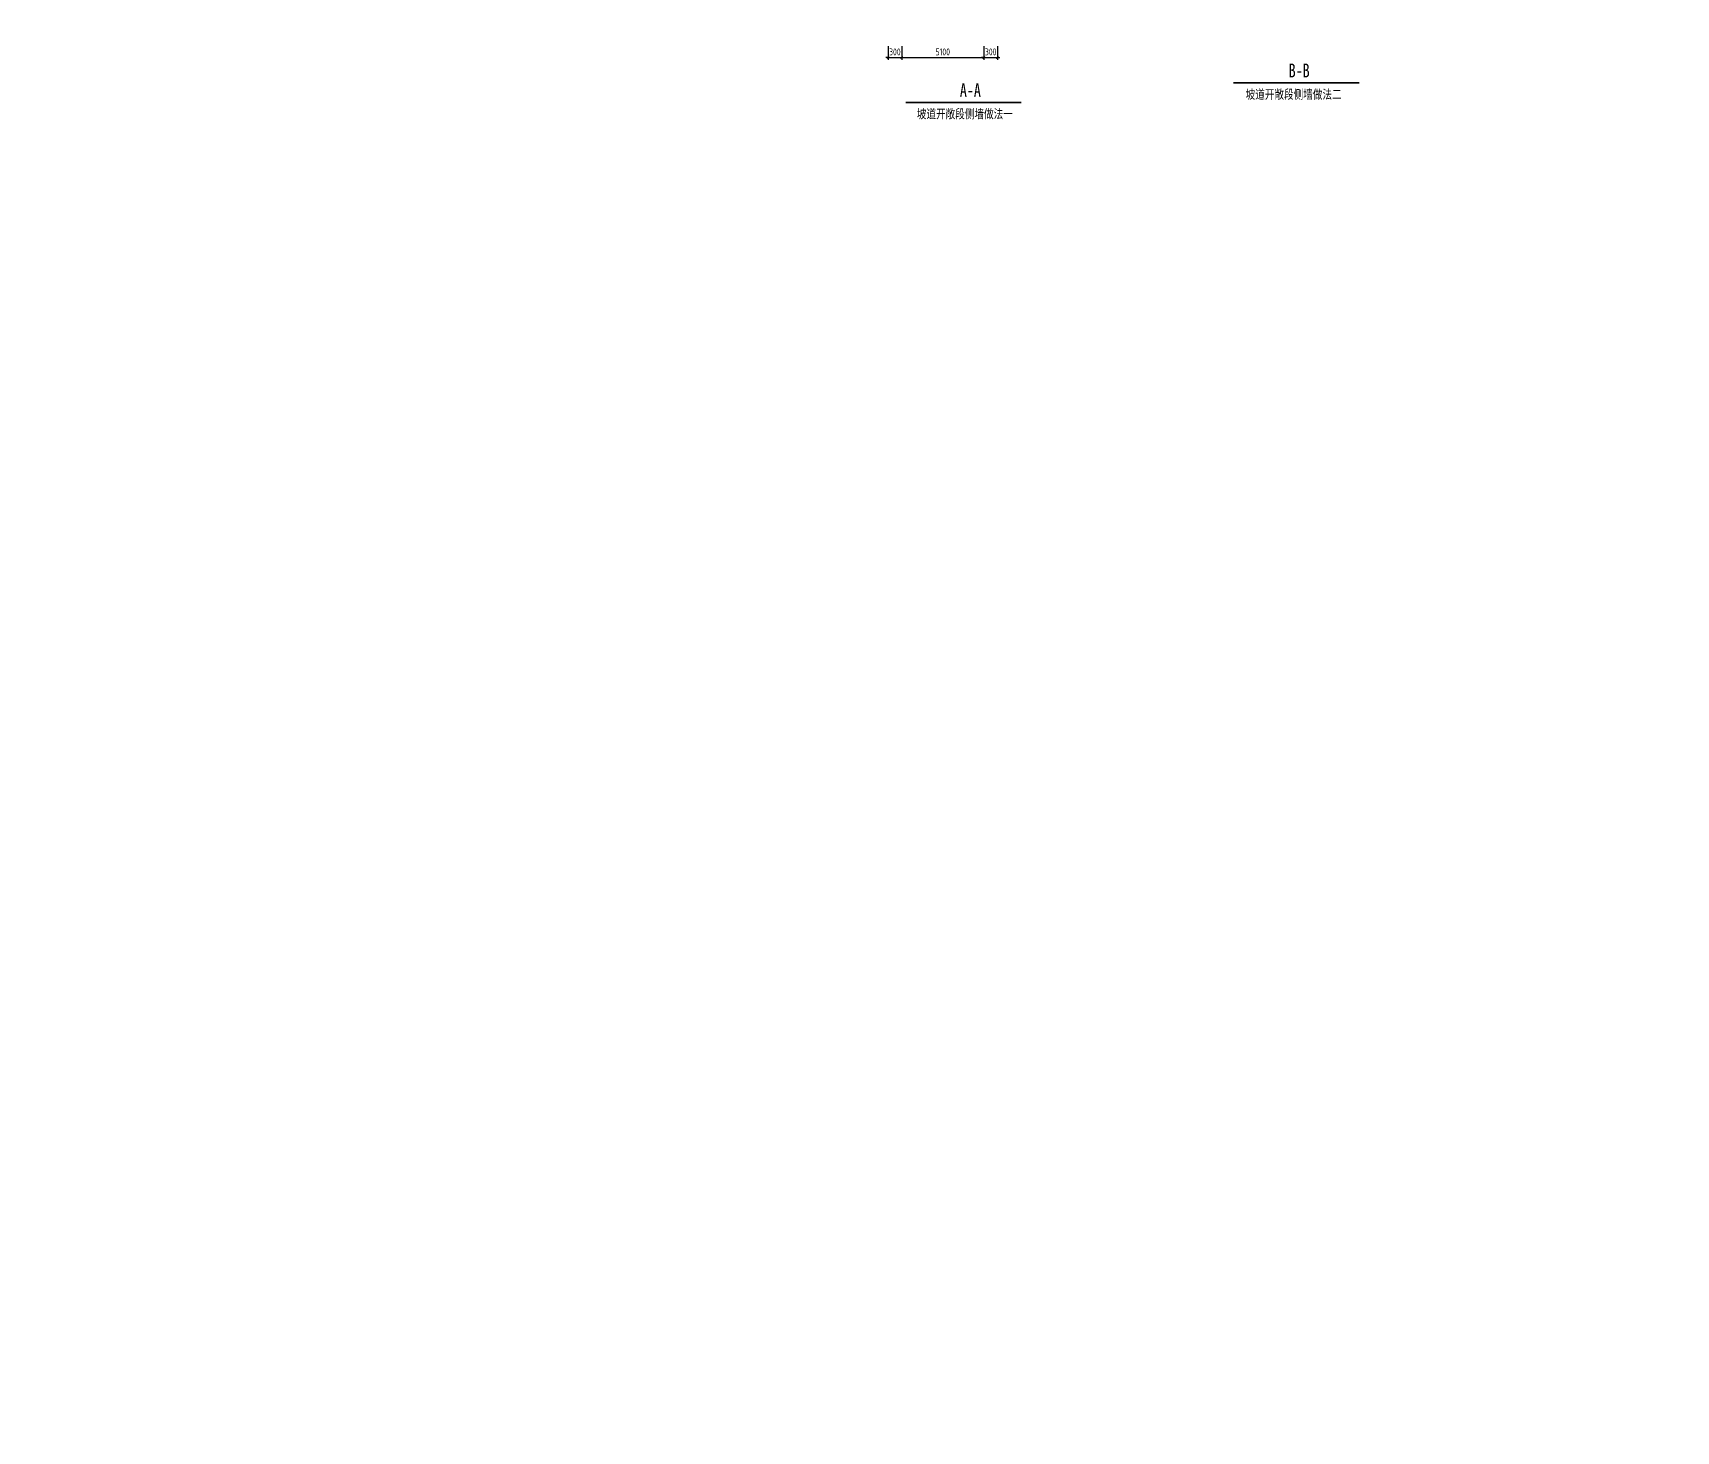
# Model space of a CAD drawing. Extents: x -351812 to 1760238, y -3195696 to 63241.
# Drawn here: x 312764 to 384655, y -1742612 to -1681449 of the extents above; entities that cross this region are included whole.
import ezdxf

# ---------------------------------------------------------------- set-up
doc = ezdxf.new("R2010")
doc.units = 0
doc.header["$LTSCALE"] = 1000
doc.header["$MEASUREMENT"] = 0
for name, color, linetype in [('DIM', 3, 'Continuous'), ('DIM_SYMB', 3, 'Continuous'), ('PUB_TEXT', 7, 'Continuous')]:
    doc.layers.add(name, color=color, linetype=linetype)
doc.styles.add('-宋体', font='', dxfattribs={"width": 0.75})
doc.styles.add('TSSD_Dimension', font='tssdeng.shx', dxfattribs={"width": 0.7, "bigfont": 'hztxt.shx'})
doc.styles.get('-宋体').set_extended_font_data('NSimSun')
doc.dimstyles.new('TSAN_50_100', dxfattribs={"dimtxt": 350, "dimasz": 100, "dimexe": 100, "dimexo": 250, "dimgap": 100, "dimtad": 2, "dimlfac": 0.5, "dimzin": 0, "dimdsep": 46, "dimtxsty": 'TSSD_Dimension', "dimblk": 'CLOSEDBLANK', "dimblk1": 'CLOSEDBLANK', "dimblk2": 'CLOSEDBLANK', "dimcen": 0, "dimdle": 100, "dimclrt": 7, "dimadec": 0, "dimazin": 0, "dimtfac": 1, "dimtdec": 0, "dimtix": 1, "dimtmove": 2, "dimatfit": 3, "dimldrblk": 'CLOSEDBLANK', "dimfxl": 1, "dimtolj": 1, "dimtzin": 0, "dimarcsym": 0})
doc.dimstyles.new('TSSD_100_100', dxfattribs={"dimtxt": 300, "dimasz": 100, "dimexe": 100, "dimexo": 250, "dimgap": 100, "dimtad": 1, "dimdec": 0, "dimzin": 0, "dimdsep": 46, "dimtxsty": 'TSSD_Dimension', "dimblk": 'ARCHTICK', "dimblk1": 'ARCHTICK', "dimblk2": 'ARCHTICK', "dimcen": 0, "dimdle": 100, "dimclrt": 7, "dimadec": 0, "dimazin": 0, "dimtfac": 1, "dimtdec": 0, "dimtix": 1, "dimtmove": 2, "dimatfit": 3, "dimfxl": 1, "dimtolj": 1, "dimtzin": 0, "dimarcsym": 0})

# ---------------------------------------------------------------- blocks, each defined once
blk = doc.blocks.new('_ClosedBlank')
at = {"color": 0}
blk.add_lwpolyline([(0, 0, 0, 0.658, 0), (-2.5, 0, 0.658, 0.658, 0)], format="xyseb", dxfattribs=at)
blk = doc.blocks.new('*D231')
at = {"layer": 'Defpoints', "color": 0, "transparency": 16777216}
for p in [(659355, -1615724), (662275, -1615484), (663898, -1616441), (660231, -1617603), (666712, -1629133)]:
    blk.add_point(p, dxfattribs=at)
at = {"layer": 'DIM', "color": 0, "lineweight": -2, "transparency": 16777216}
blk.add_line((663844, -1616197), (663588, -1615040), dxfattribs=at)
blk.add_arc((667720, -1633681), 18994, 102.80166, 114.67694, dxfattribs=at)
at = {"layer": 'DIM', "color": 0, "lineweight": -2, "transparency": 16777216, "xscale": 100, "yscale": 100, "zscale": 100}
for p, rotation in [((663609, -1615137), 12.65083856038413), ((659700, -1616464), 204.8277665480885)]:
    blk.add_blockref('_ClosedBlank', p, dxfattribs=dict(at, rotation=rotation))
blk = doc.blocks.new('*D232')
at = {"layer": 'Defpoints', "color": 0, "transparency": 16777216}
for p in [(659355, -1615724), (657265, -1617487), (660231, -1617603), (653938, -1621626), (662721, -1631210)]:
    blk.add_point(p, dxfattribs=at)
at = {"layer": 'DIM', "color": 0, "lineweight": -2, "transparency": 16777216}
blk.add_line((653769, -1621442), (652965, -1620564), dxfattribs=at)
blk.add_arc((670550, -1639755), 25929, 115.19956, 132.27905, dxfattribs=at)
at = {"layer": 'DIM', "color": 0, "lineweight": -2, "transparency": 16777216, "xscale": 100, "yscale": 100, "zscale": 100}
for p, rotation in [((659600, -1616250), 25.08907469892054), ((653032, -1620637), 222.3895292375906)]:
    blk.add_blockref('_ClosedBlank', p, dxfattribs=dict(at, rotation=rotation))
blk = doc.blocks.new('_ArchTick')
at = {"color": 0, "linetype": 'ByBlock', "const_width": 0.4}
blk.add_lwpolyline([(-0.5, -0.5), (0.5, 0.5)], dxfattribs=at)
blk = doc.blocks.new('*D305')
at = {"layer": 'Defpoints', "color": 0, "transparency": 16777216}
for p in [(350176, -1681780), (350776, -1681780), (350776, -1682531)]:
    blk.add_point(p, dxfattribs=at)
at = {"layer": 'DIM', "color": 0, "lineweight": -2, "transparency": 16777216}
for p, q in [((350176, -1682030), (350176, -1682631)), ((350776, -1682030), (350776, -1682631)), ((350176, -1682531), (350076, -1682531)), ((350176, -1682531), (350776, -1682531)), ((350776, -1682531), (350876, -1682531))]:
    blk.add_line(p, q, dxfattribs=at)
at = {"layer": 'DIM', "color": 0, "lineweight": -2, "transparency": 16777216, "xscale": 100, "yscale": 100, "zscale": 100}
blk.add_blockref('_ArchTick', (350176, -1682531), dxfattribs=at)
at = {"layer": 'DIM', "color": 0, "lineweight": -2, "transparency": 16777216, "xscale": 100, "yscale": 100, "zscale": 100, "rotation": 180}
blk.add_blockref('_ArchTick', (350776, -1682531), dxfattribs=at)
at = {"layer": 'DIM', "color": 7, "transparency": 16777216, "insert": (350476, -1682281), "char_height": 300, "attachment_point": 5, "style": 'TSSD_Dimension'}
blk.add_mtext('\\A1;300', dxfattribs=at)
blk = doc.blocks.new('*D306')
at = {"layer": 'Defpoints', "color": 0, "transparency": 16777216}
for p in [(350776, -1681780), (354367, -1681780), (354367, -1682531)]:
    blk.add_point(p, dxfattribs=at)
at = {"layer": 'DIM', "color": 0, "lineweight": -2, "transparency": 16777216}
for p, q in [((350776, -1682030), (350776, -1682631)), ((354367, -1682030), (354367, -1682631)), ((350676, -1682531), (354467, -1682531))]:
    blk.add_line(p, q, dxfattribs=at)
at = {"layer": 'DIM', "color": 0, "lineweight": -2, "transparency": 16777216, "xscale": 100, "yscale": 100, "zscale": 100, "rotation": 180}
blk.add_blockref('_ArchTick', (350776, -1682531), dxfattribs=at)
at = {"layer": 'DIM', "color": 0, "lineweight": -2, "transparency": 16777216, "xscale": 100, "yscale": 100, "zscale": 100}
blk.add_blockref('_ArchTick', (354367, -1682531), dxfattribs=at)
at = {"layer": 'DIM', "color": 7, "transparency": 16777216, "insert": (352572, -1682281), "char_height": 300, "attachment_point": 5, "style": 'TSSD_Dimension'}
blk.add_mtext('\\A1;5100', dxfattribs=at)
blk = doc.blocks.new('*D307')
at = {"layer": 'Defpoints', "color": 0, "transparency": 16777216}
for p in [(354367, -1681780), (354967, -1681780), (354967, -1682531)]:
    blk.add_point(p, dxfattribs=at)
at = {"layer": 'DIM', "color": 0, "lineweight": -2, "transparency": 16777216}
for p, q in [((354367, -1682030), (354367, -1682631)), ((354967, -1682030), (354967, -1682631)), ((354367, -1682531), (354267, -1682531)), ((354367, -1682531), (354967, -1682531)), ((354967, -1682531), (355067, -1682531))]:
    blk.add_line(p, q, dxfattribs=at)
at = {"layer": 'DIM', "color": 0, "lineweight": -2, "transparency": 16777216, "xscale": 100, "yscale": 100, "zscale": 100}
blk.add_blockref('_ArchTick', (354367, -1682531), dxfattribs=at)
at = {"layer": 'DIM', "color": 0, "lineweight": -2, "transparency": 16777216, "xscale": 100, "yscale": 100, "zscale": 100, "rotation": 180}
blk.add_blockref('_ArchTick', (354967, -1682531), dxfattribs=at)
at = {"layer": 'DIM', "color": 7, "transparency": 16777216, "insert": (354667, -1682281), "char_height": 300, "attachment_point": 5, "style": 'TSSD_Dimension'}
blk.add_mtext('\\A1;300', dxfattribs=at)

msp = doc.modelspace()

# ---------------------------------------------------------------- linework, layer by layer
at = {"layer": 'DIM_SYMB', "const_width": 70}
for points in [[(365284.428, -1683635.525), (370795.705, -1683635.525)], [(350942.705, -1684489.848), (356006.019, -1684489.848)]]:
    msp.add_lwpolyline(points, dxfattribs=at)

# ---------------------------------------------------------------- texts
at = {"layer": 'PUB_TEXT', "style": '-宋体', "width": 0.75}
for s, height, p in [('B-B', 600, (367704.793, -1683396.355)), ('A-A', 600, (353319.558, -1684250.678)), ('坡道开敞段侧墙做法二', 400, (365821.325, -1684335.099)), ('坡道开敞段侧墙做法一', 400, (351436.09, -1685189.422))]:
    msp.add_text(s, height=height, dxfattribs=at).set_placement(p)

# ---------------------------------------------------------------- dimensions: what is measured, and where the dimension line sits
at = {"layer": 'DIM'}
for base, line1, picture, middle in [((662275.095, -1615484.171), ((666712.052, -1629132.592), (663898.334, -1616440.744)), '*D231', (108173.23, -1742611.821)), ((657265.378, -1617486.66), ((653937.829, -1621625.858), (662720.504, -1631210.461)), '*D232', (-351811.952, -1710113.804))]:
    dim = msp.add_angular_dim_2l(base=base, line1=line1, line2=((660230.569, -1617603.368), (659355.051, -1615723.981)), text=' ', dimstyle='TSAN_50_100', dxfattribs=at)
    dim.commit()
    dim.dimension.update_dxf_attribs({"geometry": picture, "text_midpoint": middle})
for p1, p2, text, picture, middle in [((350176.277, -1681779.807), (350776.277, -1681779.807), '300', '*D305', (350476.277, -1682280.94)), ((350776.277, -1681779.807), (354366.732, -1681779.807), '5100', '*D306', (352571.505, -1682280.94)), ((354366.732, -1681779.807), (354966.732, -1681779.807), '300', '*D307', (354666.732, -1682280.94))]:
    dim = msp.add_aligned_dim(p1=p1, p2=p2, distance=-751.133, text=text, dimstyle='TSSD_100_100', dxfattribs=at)
    dim.commit()
    dim.dimension.update_dxf_attribs({"geometry": picture, "text_midpoint": middle})

doc.saveas('drawing.dxf')
